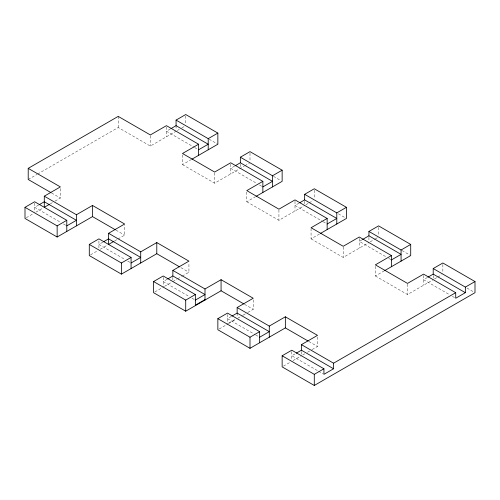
<?xml version="1.0" encoding="UTF-8"?>
<svg xmlns="http://www.w3.org/2000/svg" width="500" height="500" viewBox="0 0 500 500"><rect width="100%" height="100%" fill="white"/><g stroke="black" fill="none" stroke-linecap="round" stroke-linejoin="round"><path stroke-width="0.38" stroke-dasharray="2.5 1.88" d="M28.212 179.481L36.944 174.438M37.619 174.05L118.212 127.519L150.356 146.075L176.069 131.231M38.5 205.094L34.644 207.319L60.756 222.394M170.287 129.006L166.431 131.231L193.881 147.081M26.288 217.712L33.356 213.625M35.931 212.144L43 208.062M50.312 203.837L52.319 202.681M55 201.131L60.356 198.038L60.356 188.388M177.356 130.488L179.288 129.375M181.856 127.894L184.431 126.406M182.5 154.987L182.5 164.638L191.206 159.613M102.788 242.206L98.931 244.431L125.044 259.513M234.569 166.119L230.712 168.35L256.831 183.425M90.569 254.825L97.644 250.744M100.213 249.256L107.287 245.175M114.6 240.956L117.275 239.406M117.944 239.019L124.644 235.156L124.644 224.762M182.5 164.638L214.644 183.194L244.213 166.119M244.856 165.75L249.356 163.15M246.788 192.1L246.788 201.75L255.494 196.725M167.069 279.319L163.212 281.55L189.331 296.625M298.856 203.238L295 205.463L322.456 221.312M154.856 291.938L162.569 287.488M164.5 286.375L171.569 282.288M172.856 281.55L176.875 279.231M177.544 278.844L181.562 276.519M182.231 276.137L188.931 272.269L188.931 262.619M246.788 201.75L278.931 220.306L304.644 205.463M305.931 204.719L308.5 203.238M309.144 202.862L313 200.637M311.069 228.475L311.069 238.863L319.775 233.837M361.856 239.894L359.288 241.375L386.069 256.837M231.356 316.438L227.5 318.663L254.956 334.513M228.787 323L235.856 318.919M219.188 328.981L227.831 323.994M228.5 323.606L235.812 319.387M237.812 318.231L242.5 315.525M243.169 315.138L247.188 312.819M247.856 312.431L253.212 309.337L253.212 299.725M311.069 238.863L343.212 257.425L368.931 242.575M370.213 241.838L374.712 239.237M375.356 238.863L377.287 237.75M375.356 266.331L375.356 275.981L384.062 270.956M295 353.925L291.788 355.775L317.9 370.856M427.431 277.462L423.569 279.694L449.688 294.769M283.431 366.138L290.5 362.056M293.069 360.575L301.431 355.75M302.769 354.975L304.775 353.812M307.456 352.269L311.475 349.95M312.144 349.562L317.5 346.469L317.5 336.844M375.356 275.981L407.5 294.538L433.212 279.694M434.5 278.95L437.069 277.462M437.713 277.094L441.569 274.869M209.15 139.194L217.856 144.225M273.438 176.312L280.806 180.562M338.394 213.812L345.087 217.681M402.006 250.544L410.044 255.181M466.962 288.044L473.663 291.906M388.75 258.387L390.756 259.544M194.556 147.469L197.231 149.019M259.506 184.969L262.188 186.519M323.125 221.7L326.475 223.631M452.369 296.319L455.044 297.863M51.65 193.012L60.356 198.038M115.938 230.125L124.644 235.156M180.894 267.631L188.931 272.269M244.506 304.312L253.212 309.337M308.794 341.444L317.5 346.469M63.438 223.944L66.787 225.875M127.725 261.056L131.069 262.987M192.006 298.175L194.688 299.719M255.625 334.9L259.644 337.219M318.569 371.244L323.256 373.95M442.856 264.475L442.856 273.381M433.212 275.519L433.212 278.3M423.569 275.519L423.569 285.256M407.5 284.144L407.5 294.538M378.569 227.362L378.569 235.525M368.931 237.312L368.931 241.075M359.288 238.463L359.288 248.144M343.212 247.031L343.212 257.425M314.288 190.244L314.288 198.412M304.644 201.287L304.644 204.069M301.431 351.594L301.431 354.363M295 201.287L295 211.031M291.788 351.6L291.788 359.931M278.931 209.919L278.931 220.306M250 153.131L250 161.294M240.356 164.169L240.356 166.956M237.144 313.094L237.144 317.45M230.712 164.169L230.712 173.912M227.5 314.488L227.5 323.744M214.644 172.8L214.644 183.194M185.712 116.013L185.712 124.181M176.069 125.662L176.069 129.838M172.856 277.375L172.856 280.156M166.431 127.056L166.431 136.8M163.212 277.375L163.212 287.113M150.356 135.688L150.356 146.075M118.212 116.388L118.212 127.519M98.931 240.956L98.931 248.606M34.644 203.144L34.644 212.188"/><path stroke-width="0.75" d="M50.981 192.625L28.212 179.481L28.212 168.35L118.212 116.388L150.356 134.944L166.431 125.662L198.569 144.225L198.569 155.356M115.269 229.744L92.5 216.594L57.144 237.013L25 218.45L25 207.319L34.644 201.75L66.787 220.306L66.787 231.444M49.644 204.225L44.288 207.319L44.288 196.181L60.356 186.906L28.212 168.35M198.569 149.787L208.212 144.225L176.069 125.662L176.069 120.1L185.712 114.531L217.856 133.088L217.856 144.225L191.875 159.225M39.144 204.719L44.288 201.75L76.431 220.306L66.787 225.875M170.931 128.631L176.069 125.662M25 207.319L57.144 225.875L66.787 220.306M44.288 196.181L76.431 214.744L92.5 205.463L124.644 224.019L108.569 233.3L108.569 244.431L113.931 241.337M198.569 144.225L182.5 153.5L214.644 172.056L230.712 162.781L262.856 181.337L262.856 192.469M176.069 120.1L208.212 138.656L217.856 133.088M179.556 266.856L156.788 253.713L121.431 274.125L89.288 255.569L89.288 244.431L98.931 238.863L131.069 257.425L131.069 268.556M262.856 186.906L272.5 181.337L240.356 162.781L240.356 157.213L250 151.644L282.144 170.2L282.144 181.337L256.163 196.337M103.431 241.838L108.569 238.863L140.712 257.425L131.069 262.987M235.212 165.75L240.356 162.781M89.288 244.431L121.431 262.987L131.069 257.425M108.569 233.3L140.712 251.856L156.788 242.575L188.931 261.137L172.856 270.413L172.856 275.981L205 294.538L195.356 300.106M262.856 181.337L246.788 190.619L278.931 209.175L295 199.894L327.144 218.45L327.144 229.587M240.356 157.213L272.5 175.769L282.144 170.2M243.837 303.925L221.069 290.781L185.712 311.194L153.569 292.681L153.569 281.55L163.212 275.981L195.356 294.538L195.356 305.188L205 299.619M327.144 224.019L336.788 218.45L304.644 199.894L304.644 194.325L314.288 188.762L346.431 207.319L346.431 218.45L320.444 233.45M167.712 278.95L172.856 275.981M299.5 202.862L304.644 199.894M153.569 281.55L185.712 300.106L195.356 294.538M172.856 270.413L205 288.969L221.069 279.694L253.212 298.25L237.144 307.531L237.144 313.094L269.288 331.65L259.644 337.219M327.144 218.45L311.069 227.731L343.212 246.287L359.288 237.013L391.431 255.569L391.431 266.7M304.644 194.325L336.788 212.887L346.431 207.319M308.125 341.056L285.356 327.912L250 348.325L217.856 329.75L217.856 318.663L227.5 313.094L259.644 331.65L259.644 342.756M391.431 259.931L401.069 254.369L368.931 235.806L368.931 231.444L378.569 225.875L410.712 244.431L410.712 255.569L384.731 270.569M362.5 239.519L368.931 235.806M232 316.062L237.144 313.094M217.856 318.663L250 337.219L259.644 331.65M237.144 307.531L269.288 326.087L285.356 316.806L317.5 335.363L301.431 344.644L301.431 350.213L333.569 368.769L333.569 363.2L455.712 292.681L455.712 298.25L465.356 292.681L465.356 287.113L433.212 268.556L433.212 274.125L465.356 292.681M391.431 255.569L375.356 264.844L407.5 283.406L423.569 274.125L455.712 292.681M368.931 231.444L401.069 250L410.712 244.431M433.212 268.556L442.856 262.987L475 281.55L475 292.681L314.288 385.469L282.144 366.881L282.144 355.775L291.788 350.213L323.931 368.769L323.931 374.338L333.569 368.769M296.288 353.181L301.431 350.213M428.069 277.094L433.212 274.125M282.144 355.775L314.288 374.338L323.931 368.769M465.356 287.113L475 281.55M301.431 344.644L333.569 363.2M401.069 250L401.069 261.137M336.788 212.887L336.788 224.019M314.288 374.338L314.288 385.469M285.356 316.806L285.356 327.912M272.5 175.769L272.5 186.906M269.288 326.087L269.288 337.188M250 337.219L250 348.325M221.069 279.694L221.069 290.781M208.212 138.656L208.212 149.787M205 288.969L205 300.062M185.712 300.106L185.712 311.194M156.788 242.575L156.788 253.713M140.712 251.856L140.712 262.987M121.431 262.987L121.431 274.125M92.5 205.463L92.5 216.594M76.431 214.744L76.431 225.875M57.144 225.875L57.144 237.013"/></g></svg>
